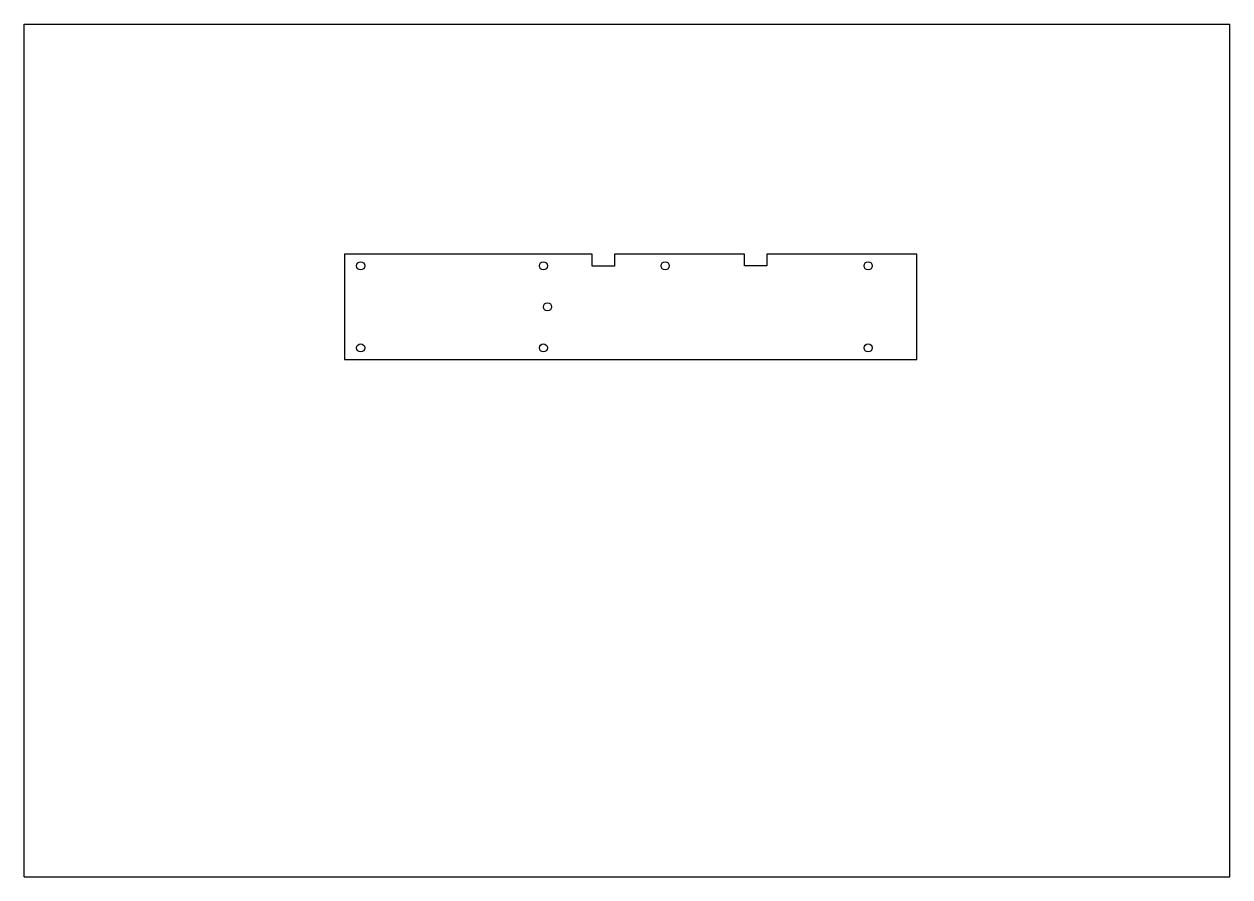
# Model space of a CAD drawing. Header units: millimetres. Extents: x 0 to 297, y 0 to 210.
import ezdxf

# ---------------------------------------------------------------- set-up
doc = ezdxf.new("R2010")
doc.units = ezdxf.units.MM
doc.header["$LTSCALE"] = 16.335
doc.layers.get('0').update_dxf_attribs({"linetype": 'CONTINUOUS'})
doc.layers.add('02___PRT_ALL_AXES', color=7, linetype='CONTINUOUS')

msp = doc.modelspace()

# ---------------------------------------------------------------- linework, layer by layer
at = {"color": 7, "linetype": 'CONTINUOUS'}
for p, q in [((0, 0), (0, 210)), ((0, 210), (297, 210)), ((297, 0), (297, 210)), ((0, 0), (297, 0))]:
    msp.add_line(p, q, dxfattribs=at)
at = {"layer": '02___PRT_ALL_AXES', "color": 7, "linetype": 'CONTINUOUS'}
for p, q in [((78.91, 153.37), (78.91, 127.37)), ((139.91, 153.37), (78.91, 153.37)), ((139.91, 150.37), (139.91, 153.37)), ((145.41, 153.37), (145.41, 150.37)), ((177.41, 153.37), (145.41, 153.37)), ((177.41, 150.47), (177.41, 153.37)), ((219.91, 153.37), (182.91, 153.37)), ((182.91, 153.37), (182.91, 150.47)), ((219.91, 127.37), (219.91, 153.37)), ((145.41, 150.37), (139.91, 150.37)), ((182.91, 150.47), (177.41, 150.47)), ((78.91, 127.37), (219.91, 127.37))]:
    msp.add_line(p, q, dxfattribs=at)
for centre in [(82.91, 150.47), (127.91, 150.47), (157.91, 150.47), (207.91, 150.47), (128.91, 140.37), (82.91, 130.27), (127.91, 130.27), (207.91, 130.27)]:
    msp.add_circle(centre, 1, dxfattribs=at)

doc.saveas('drawing.dxf')
